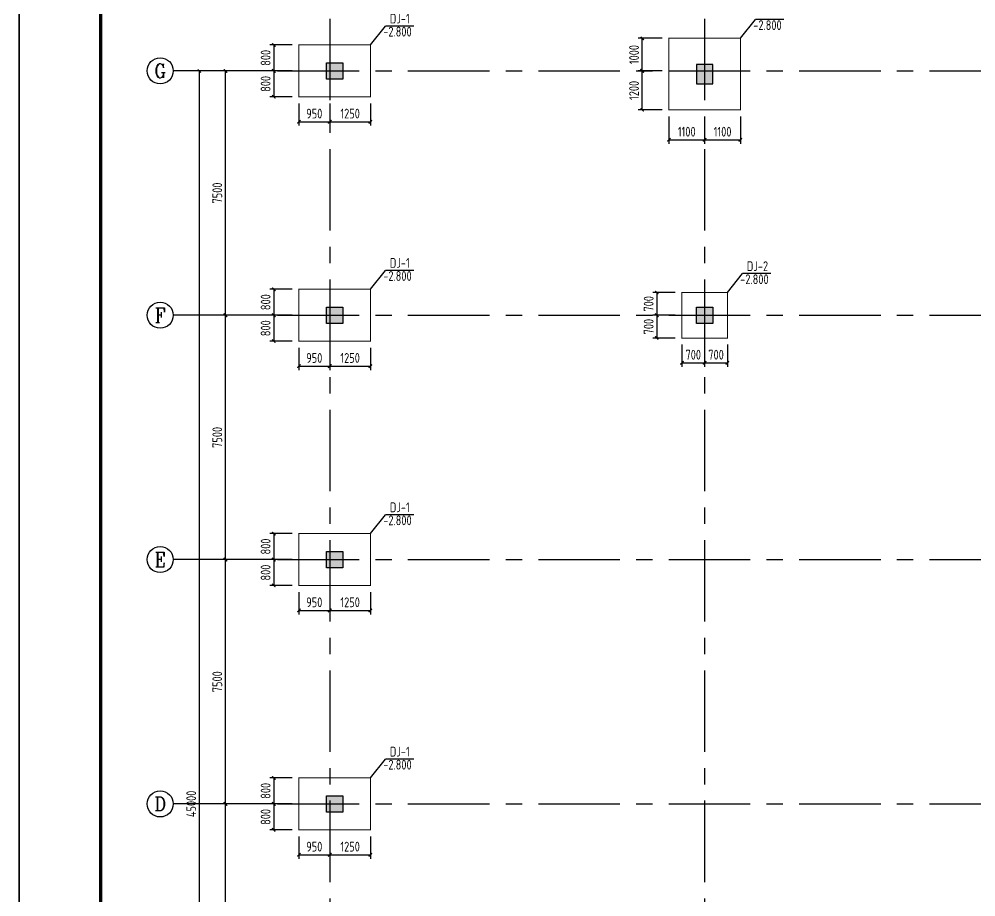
# Model space of a CAD drawing. Header units: millimetres. Extents: x 866309 to 879639, y 39442 to 44891.
# Drawn here: x 867250.8 to 867544.2, y 39718 to 39987.5 of the extents above; entities that cross this region are included whole.
import ezdxf
from ezdxf.enums import TextEntityAlignment as Align

# ---------------------------------------------------------------- set-up
doc = ezdxf.new("R2010")
doc.units = ezdxf.units.MM
doc.header["$LTSCALE"] = 1000
doc.header["$MEASUREMENT"] = 0
doc.linetypes.add('CENTER', pattern=[2, 1.25, -0.25, 0.25, -0.25])
doc.linetypes.add('DOTE', pattern=[2.42, 2, -0.2, 0.02, -0.2])
for name, color, linetype in [('AXIS', 3, 'Continuous'), ('AXIS_TEXT', 7, 'Continuous'), ('DIM', 7, 'Continuous'), ('DOTE', 1, 'DOTE'), ('M_Prof', 2, 'Continuous'), ('基础', 4, 'Continuous'), ('柱集中标注', 2, 'Continuous'), ('标注', 7, 'Continuous'), ('檩条', 34, 'Continuous')]:
    doc.layers.add(name, color=color, linetype=linetype)
doc.styles.add('_TCH_AXIS', font='COMPLEX', dxfattribs={"bigfont": 'GBCBIG'})
doc.styles.add('COMPLEX', font='COMPLEX')
doc.styles.add('GBHZ', font='gbenor.shx', dxfattribs={"width": 0.9, "bigfont": 'gbcbig.shx'})
doc.dimstyles.new('Y100', dxfattribs={"dimscale": 0, "dimtxt": 3, "dimasz": 0.01, "dimexe": 1.2, "dimexo": 2, "dimgap": 1, "dimtad": 1, "dimdec": 0, "dimlfac": 100, "dimzin": 0, "dimdsep": 46, "dimtxsty": 'GBHZ', "dimblk": 'DX', "dimcen": 0.09, "dimdle": 1, "dimclrd": 7, "dimclre": 7, "dimclrt": 7, "dimadec": 0, "dimazin": 0, "dimtfac": 1, "dimtdec": 0, "dimtix": 1, "dimtmove": 2, "dimatfit": 3, "dimldrblk": 'DX', "dimfxl": 0, "dimtolj": 1, "dimtzin": 0, "dimarcsym": 0})

# ---------------------------------------------------------------- blocks, each defined once
blk = doc.blocks.new('_AXISO')
blk.add_circle((0, 0), 0.5)
at = {"layer": 'AXIS_TEXT', "style": 'COMPLEX', "width": 1.041667}
blk.add_attdef('A', text='', height=0.56, dxfattribs=at).set_placement((-0.25, -0.28), (0.25, -0.28), align=Align.FIT)
blk = doc.blocks.new('DX')
at = {"color": 0, "linetype": 'ByBlock', "const_width": 40}
blk.add_lwpolyline([(-54, -51), (46, 49)], dxfattribs=at)
blk = doc.blocks.new('*D4290')
at = {"layer": 'Defpoints', "color": 0, "transparency": 16777216}
for p in [(867314.05, 39746.59), (867330.05, 39746.59), (867330.05, 39671.59)]:
    blk.add_point(p, dxfattribs=at)
at = {"layer": 'dim', "color": 7, "lineweight": -2, "transparency": 16777216}
for p, q in [((867328.05, 39746.59), (867312.85, 39746.59)), ((867314.05, 39671.6), (867314.05, 39746.58)), ((867328.05, 39671.59), (867312.85, 39671.59))]:
    blk.add_line(p, q, dxfattribs=at)
at = {"layer": 'dim', "color": 7, "lineweight": -2, "transparency": 16777216, "xscale": 0.01, "yscale": 0.01, "zscale": 0.01}
for p, rotation in [((867314.05, 39746.59), 90), ((867314.05, 39671.59), 270)]:
    blk.add_blockref('DX', p, dxfattribs=dict(at, rotation=rotation))
at = {"layer": 'dim', "color": 7, "transparency": 16777216, "insert": (867311.55, 39709.09), "char_height": 3, "attachment_point": 5, "rotation": 90, "style": 'GBHZ'}
blk.add_mtext('\\A1;7500', dxfattribs=at)
blk = doc.blocks.new('*D4291')
at = {"layer": 'Defpoints', "color": 0, "transparency": 16777216}
for p in [(867314.05, 39821.59), (867330.05, 39821.59), (867330.05, 39746.59)]:
    blk.add_point(p, dxfattribs=at)
at = {"layer": 'dim', "color": 7, "lineweight": -2, "transparency": 16777216}
for p, q in [((867328.05, 39821.59), (867312.85, 39821.59)), ((867314.05, 39746.6), (867314.05, 39821.58)), ((867328.05, 39746.59), (867312.85, 39746.59))]:
    blk.add_line(p, q, dxfattribs=at)
at = {"layer": 'dim', "color": 7, "lineweight": -2, "transparency": 16777216, "xscale": 0.01, "yscale": 0.01, "zscale": 0.01}
for p, rotation in [((867314.05, 39821.59), 90), ((867314.05, 39746.59), 270)]:
    blk.add_blockref('DX', p, dxfattribs=dict(at, rotation=rotation))
at = {"layer": 'dim', "color": 7, "transparency": 16777216, "insert": (867311.55, 39784.09), "char_height": 3, "attachment_point": 5, "rotation": 90, "style": 'GBHZ'}
blk.add_mtext('\\A1;7500', dxfattribs=at)
blk = doc.blocks.new('*D4292')
at = {"layer": 'Defpoints', "color": 0, "transparency": 16777216}
for p in [(867314.05, 39896.59), (867330.05, 39896.59), (867330.05, 39821.59)]:
    blk.add_point(p, dxfattribs=at)
at = {"layer": 'dim', "color": 7, "lineweight": -2, "transparency": 16777216}
for p, q in [((867328.05, 39896.59), (867312.85, 39896.59)), ((867314.05, 39821.6), (867314.05, 39896.58)), ((867328.05, 39821.59), (867312.85, 39821.59))]:
    blk.add_line(p, q, dxfattribs=at)
at = {"layer": 'dim', "color": 7, "lineweight": -2, "transparency": 16777216, "xscale": 0.01, "yscale": 0.01, "zscale": 0.01}
for p, rotation in [((867314.05, 39896.59), 90), ((867314.05, 39821.59), 270)]:
    blk.add_blockref('DX', p, dxfattribs=dict(at, rotation=rotation))
at = {"layer": 'dim', "color": 7, "transparency": 16777216, "insert": (867311.55, 39859.09), "char_height": 3, "attachment_point": 5, "rotation": 90, "style": 'GBHZ'}
blk.add_mtext('\\A1;7500', dxfattribs=at)
blk = doc.blocks.new('*D4293')
at = {"layer": 'Defpoints', "color": 0, "transparency": 16777216}
for p in [(867314.05, 39971.59), (867330.05, 39971.59), (867330.05, 39896.59)]:
    blk.add_point(p, dxfattribs=at)
at = {"layer": 'dim', "color": 7, "lineweight": -2, "transparency": 16777216}
for p, q in [((867328.05, 39971.59), (867312.85, 39971.59)), ((867314.05, 39896.6), (867314.05, 39971.58)), ((867328.05, 39896.59), (867312.85, 39896.59))]:
    blk.add_line(p, q, dxfattribs=at)
at = {"layer": 'dim', "color": 7, "lineweight": -2, "transparency": 16777216, "xscale": 0.01, "yscale": 0.01, "zscale": 0.01}
for p, rotation in [((867314.05, 39971.59), 90), ((867314.05, 39896.59), 270)]:
    blk.add_blockref('DX', p, dxfattribs=dict(at, rotation=rotation))
at = {"layer": 'dim', "color": 7, "transparency": 16777216, "insert": (867311.55, 39934.09), "char_height": 3, "attachment_point": 5, "rotation": 90, "style": 'GBHZ'}
blk.add_mtext('\\A1;7500', dxfattribs=at)
blk = doc.blocks.new('*D4294')
at = {"layer": 'Defpoints', "color": 0, "transparency": 16777216}
for p in [(867306.05, 39971.59), (867330.05, 39971.59), (867330.05, 39521.59)]:
    blk.add_point(p, dxfattribs=at)
at = {"layer": 'dim', "color": 7, "lineweight": -2, "transparency": 16777216}
for p, q in [((867328.05, 39971.59), (867304.85, 39971.59)), ((867306.05, 39521.6), (867306.05, 39971.58)), ((867328.05, 39521.59), (867304.85, 39521.59))]:
    blk.add_line(p, q, dxfattribs=at)
at = {"layer": 'dim', "color": 7, "lineweight": -2, "transparency": 16777216, "xscale": 0.01, "yscale": 0.01, "zscale": 0.01}
for p, rotation in [((867306.05, 39971.59), 90), ((867306.05, 39521.59), 270)]:
    blk.add_blockref('DX', p, dxfattribs=dict(at, rotation=rotation))
at = {"layer": 'dim', "color": 7, "transparency": 16777216, "insert": (867303.55, 39746.59), "char_height": 3, "attachment_point": 5, "rotation": 90, "style": 'GBHZ'}
blk.add_mtext('\\A1;45000', dxfattribs=at)
blk = doc.blocks.new('*D4316')
at = {"layer": 'Defpoints', "color": 0, "transparency": 16777216}
for p in [(867336.55, 39904.59), (867328.88, 39896.59), (867336.55, 39896.59)]:
    blk.add_point(p, dxfattribs=at)
at = {"layer": '标注', "color": 7, "lineweight": -2, "transparency": 16777216}
for p, q in [((867334.55, 39904.59), (867327.68, 39904.59)), ((867328.88, 39904.58), (867328.88, 39896.6)), ((867334.55, 39896.59), (867327.68, 39896.59))]:
    blk.add_line(p, q, dxfattribs=at)
at = {"layer": '标注', "color": 7, "lineweight": -2, "transparency": 16777216, "xscale": 0.01, "yscale": 0.01, "zscale": 0.01}
for p, rotation in [((867328.88, 39904.59), 90), ((867328.88, 39896.59), 270)]:
    blk.add_blockref('DX', p, dxfattribs=dict(at, rotation=rotation))
at = {"layer": '标注', "color": 7, "transparency": 16777216, "insert": (867326.38, 39900.59), "char_height": 3, "attachment_point": 5, "rotation": 90, "style": 'GBHZ'}
blk.add_mtext('\\A1;800', dxfattribs=at)
blk = doc.blocks.new('*D4317')
at = {"layer": 'Defpoints', "color": 0, "transparency": 16777216}
for p in [(867336.55, 39896.59), (867328.88, 39888.59), (867336.55, 39888.59)]:
    blk.add_point(p, dxfattribs=at)
at = {"layer": '标注', "color": 7, "lineweight": -2, "transparency": 16777216}
for p, q in [((867334.55, 39896.59), (867327.68, 39896.59)), ((867328.88, 39896.58), (867328.88, 39888.6)), ((867334.55, 39888.59), (867327.68, 39888.59))]:
    blk.add_line(p, q, dxfattribs=at)
at = {"layer": '标注', "color": 7, "lineweight": -2, "transparency": 16777216, "xscale": 0.01, "yscale": 0.01, "zscale": 0.01}
for p, rotation in [((867328.88, 39896.59), 90), ((867328.88, 39888.59), 270)]:
    blk.add_blockref('DX', p, dxfattribs=dict(at, rotation=rotation))
at = {"layer": '标注', "color": 7, "transparency": 16777216, "insert": (867326.38, 39892.59), "char_height": 3, "attachment_point": 5, "rotation": 90, "style": 'GBHZ'}
blk.add_mtext('\\A1;800', dxfattribs=at)
blk = doc.blocks.new('*D4318')
at = {"layer": 'Defpoints', "color": 0, "transparency": 16777216}
for p in [(867336.55, 39888.59), (867346.05, 39888.59), (867346.05, 39880.97)]:
    blk.add_point(p, dxfattribs=at)
at = {"layer": '标注', "color": 7, "lineweight": -2, "transparency": 16777216}
for p, q in [((867336.55, 39886.59), (867336.55, 39879.77)), ((867346.05, 39886.59), (867346.05, 39879.77)), ((867336.56, 39880.97), (867346.04, 39880.97))]:
    blk.add_line(p, q, dxfattribs=at)
at = {"layer": '标注', "color": 7, "lineweight": -2, "transparency": 16777216, "xscale": 0.01, "yscale": 0.01, "zscale": 0.01, "rotation": 180}
blk.add_blockref('DX', (867336.55, 39880.97), dxfattribs=at)
at = {"layer": '标注', "color": 7, "lineweight": -2, "transparency": 16777216, "xscale": 0.01, "yscale": 0.01, "zscale": 0.01}
blk.add_blockref('DX', (867346.05, 39880.97), dxfattribs=at)
at = {"layer": '标注', "color": 7, "transparency": 16777216, "insert": (867341.3, 39883.47), "char_height": 3, "attachment_point": 5, "style": 'GBHZ'}
blk.add_mtext('\\A1;950', dxfattribs=at)
blk = doc.blocks.new('*D4319')
at = {"layer": 'Defpoints', "color": 0, "transparency": 16777216}
for p in [(867346.05, 39888.59), (867358.55, 39888.59), (867358.55, 39880.97)]:
    blk.add_point(p, dxfattribs=at)
at = {"layer": '标注', "color": 7, "lineweight": -2, "transparency": 16777216}
for p, q in [((867346.05, 39886.59), (867346.05, 39879.77)), ((867358.55, 39886.59), (867358.55, 39879.77)), ((867346.06, 39880.97), (867358.54, 39880.97))]:
    blk.add_line(p, q, dxfattribs=at)
at = {"layer": '标注', "color": 7, "lineweight": -2, "transparency": 16777216, "xscale": 0.01, "yscale": 0.01, "zscale": 0.01, "rotation": 180}
blk.add_blockref('DX', (867346.05, 39880.97), dxfattribs=at)
at = {"layer": '标注', "color": 7, "lineweight": -2, "transparency": 16777216, "xscale": 0.01, "yscale": 0.01, "zscale": 0.01}
blk.add_blockref('DX', (867358.55, 39880.97), dxfattribs=at)
at = {"layer": '标注', "color": 7, "transparency": 16777216, "insert": (867352.3, 39883.47), "char_height": 3, "attachment_point": 5, "style": 'GBHZ'}
blk.add_mtext('\\A1;1250', dxfattribs=at)
blk = doc.blocks.new('*D4320')
at = {"layer": 'Defpoints', "color": 0, "transparency": 16777216}
for p in [(867336.55, 39979.59), (867328.88, 39971.59), (867336.55, 39971.59)]:
    blk.add_point(p, dxfattribs=at)
at = {"layer": '标注', "color": 7, "lineweight": -2, "transparency": 16777216}
for p, q in [((867334.55, 39979.59), (867327.68, 39979.59)), ((867328.88, 39979.58), (867328.88, 39971.6)), ((867334.55, 39971.59), (867327.68, 39971.59))]:
    blk.add_line(p, q, dxfattribs=at)
at = {"layer": '标注', "color": 7, "lineweight": -2, "transparency": 16777216, "xscale": 0.01, "yscale": 0.01, "zscale": 0.01}
for p, rotation in [((867328.88, 39979.59), 90), ((867328.88, 39971.59), 270)]:
    blk.add_blockref('DX', p, dxfattribs=dict(at, rotation=rotation))
at = {"layer": '标注', "color": 7, "transparency": 16777216, "insert": (867326.38, 39975.59), "char_height": 3, "attachment_point": 5, "rotation": 90, "style": 'GBHZ'}
blk.add_mtext('\\A1;800', dxfattribs=at)
blk = doc.blocks.new('*D4321')
at = {"layer": 'Defpoints', "color": 0, "transparency": 16777216}
for p in [(867336.55, 39971.59), (867328.88, 39963.59), (867336.55, 39963.59)]:
    blk.add_point(p, dxfattribs=at)
at = {"layer": '标注', "color": 7, "lineweight": -2, "transparency": 16777216}
for p, q in [((867334.55, 39971.59), (867327.68, 39971.59)), ((867328.88, 39971.58), (867328.88, 39963.6)), ((867334.55, 39963.59), (867327.68, 39963.59))]:
    blk.add_line(p, q, dxfattribs=at)
at = {"layer": '标注', "color": 7, "lineweight": -2, "transparency": 16777216, "xscale": 0.01, "yscale": 0.01, "zscale": 0.01}
for p, rotation in [((867328.88, 39971.59), 90), ((867328.88, 39963.59), 270)]:
    blk.add_blockref('DX', p, dxfattribs=dict(at, rotation=rotation))
at = {"layer": '标注', "color": 7, "transparency": 16777216, "insert": (867326.38, 39967.59), "char_height": 3, "attachment_point": 5, "rotation": 90, "style": 'GBHZ'}
blk.add_mtext('\\A1;800', dxfattribs=at)
blk = doc.blocks.new('*D4322')
at = {"layer": 'Defpoints', "color": 0, "transparency": 16777216}
for p in [(867336.55, 39963.59), (867346.05, 39963.59), (867346.05, 39955.97)]:
    blk.add_point(p, dxfattribs=at)
at = {"layer": '标注', "color": 7, "lineweight": -2, "transparency": 16777216}
for p, q in [((867336.55, 39961.59), (867336.55, 39954.77)), ((867346.05, 39961.59), (867346.05, 39954.77)), ((867336.56, 39955.97), (867346.04, 39955.97))]:
    blk.add_line(p, q, dxfattribs=at)
at = {"layer": '标注', "color": 7, "lineweight": -2, "transparency": 16777216, "xscale": 0.01, "yscale": 0.01, "zscale": 0.01, "rotation": 180}
blk.add_blockref('DX', (867336.55, 39955.97), dxfattribs=at)
at = {"layer": '标注', "color": 7, "lineweight": -2, "transparency": 16777216, "xscale": 0.01, "yscale": 0.01, "zscale": 0.01}
blk.add_blockref('DX', (867346.05, 39955.97), dxfattribs=at)
at = {"layer": '标注', "color": 7, "transparency": 16777216, "insert": (867341.3, 39958.47), "char_height": 3, "attachment_point": 5, "style": 'GBHZ'}
blk.add_mtext('\\A1;950', dxfattribs=at)
blk = doc.blocks.new('*D4323')
at = {"layer": 'Defpoints', "color": 0, "transparency": 16777216}
for p in [(867346.05, 39963.59), (867358.55, 39963.59), (867358.55, 39955.97)]:
    blk.add_point(p, dxfattribs=at)
at = {"layer": '标注', "color": 7, "lineweight": -2, "transparency": 16777216}
for p, q in [((867346.05, 39961.59), (867346.05, 39954.77)), ((867358.55, 39961.59), (867358.55, 39954.77)), ((867346.06, 39955.97), (867358.54, 39955.97))]:
    blk.add_line(p, q, dxfattribs=at)
at = {"layer": '标注', "color": 7, "lineweight": -2, "transparency": 16777216, "xscale": 0.01, "yscale": 0.01, "zscale": 0.01, "rotation": 180}
blk.add_blockref('DX', (867346.05, 39955.97), dxfattribs=at)
at = {"layer": '标注', "color": 7, "lineweight": -2, "transparency": 16777216, "xscale": 0.01, "yscale": 0.01, "zscale": 0.01}
blk.add_blockref('DX', (867358.55, 39955.97), dxfattribs=at)
at = {"layer": '标注', "color": 7, "transparency": 16777216, "insert": (867352.3, 39958.47), "char_height": 3, "attachment_point": 5, "style": 'GBHZ'}
blk.add_mtext('\\A1;1250', dxfattribs=at)
blk = doc.blocks.new('*D4324')
at = {"layer": 'Defpoints', "color": 0, "transparency": 16777216}
for p in [(867336.55, 39829.59), (867328.88, 39821.59), (867336.55, 39821.59)]:
    blk.add_point(p, dxfattribs=at)
at = {"layer": '标注', "color": 7, "lineweight": -2, "transparency": 16777216}
for p, q in [((867334.55, 39829.59), (867327.68, 39829.59)), ((867328.88, 39829.58), (867328.88, 39821.6)), ((867334.55, 39821.59), (867327.68, 39821.59))]:
    blk.add_line(p, q, dxfattribs=at)
at = {"layer": '标注', "color": 7, "lineweight": -2, "transparency": 16777216, "xscale": 0.01, "yscale": 0.01, "zscale": 0.01}
for p, rotation in [((867328.88, 39829.59), 90), ((867328.88, 39821.59), 270)]:
    blk.add_blockref('DX', p, dxfattribs=dict(at, rotation=rotation))
at = {"layer": '标注', "color": 7, "transparency": 16777216, "insert": (867326.38, 39825.59), "char_height": 3, "attachment_point": 5, "rotation": 90, "style": 'GBHZ'}
blk.add_mtext('\\A1;800', dxfattribs=at)
blk = doc.blocks.new('*D4325')
at = {"layer": 'Defpoints', "color": 0, "transparency": 16777216}
for p in [(867336.55, 39821.59), (867328.88, 39813.59), (867336.55, 39813.59)]:
    blk.add_point(p, dxfattribs=at)
at = {"layer": '标注', "color": 7, "lineweight": -2, "transparency": 16777216}
for p, q in [((867334.55, 39821.59), (867327.68, 39821.59)), ((867328.88, 39821.58), (867328.88, 39813.6)), ((867334.55, 39813.59), (867327.68, 39813.59))]:
    blk.add_line(p, q, dxfattribs=at)
at = {"layer": '标注', "color": 7, "lineweight": -2, "transparency": 16777216, "xscale": 0.01, "yscale": 0.01, "zscale": 0.01}
for p, rotation in [((867328.88, 39821.59), 90), ((867328.88, 39813.59), 270)]:
    blk.add_blockref('DX', p, dxfattribs=dict(at, rotation=rotation))
at = {"layer": '标注', "color": 7, "transparency": 16777216, "insert": (867326.38, 39817.59), "char_height": 3, "attachment_point": 5, "rotation": 90, "style": 'GBHZ'}
blk.add_mtext('\\A1;800', dxfattribs=at)
blk = doc.blocks.new('*D4326')
at = {"layer": 'Defpoints', "color": 0, "transparency": 16777216}
for p in [(867336.55, 39813.59), (867346.05, 39813.59), (867346.05, 39805.97)]:
    blk.add_point(p, dxfattribs=at)
at = {"layer": '标注', "color": 7, "lineweight": -2, "transparency": 16777216}
for p, q in [((867336.55, 39811.59), (867336.55, 39804.77)), ((867346.05, 39811.59), (867346.05, 39804.77)), ((867336.56, 39805.97), (867346.04, 39805.97))]:
    blk.add_line(p, q, dxfattribs=at)
at = {"layer": '标注', "color": 7, "lineweight": -2, "transparency": 16777216, "xscale": 0.01, "yscale": 0.01, "zscale": 0.01, "rotation": 180}
blk.add_blockref('DX', (867336.55, 39805.97), dxfattribs=at)
at = {"layer": '标注', "color": 7, "lineweight": -2, "transparency": 16777216, "xscale": 0.01, "yscale": 0.01, "zscale": 0.01}
blk.add_blockref('DX', (867346.05, 39805.97), dxfattribs=at)
at = {"layer": '标注', "color": 7, "transparency": 16777216, "insert": (867341.3, 39808.47), "char_height": 3, "attachment_point": 5, "style": 'GBHZ'}
blk.add_mtext('\\A1;950', dxfattribs=at)
blk = doc.blocks.new('*D4327')
at = {"layer": 'Defpoints', "color": 0, "transparency": 16777216}
for p in [(867346.05, 39813.59), (867358.55, 39813.59), (867358.55, 39805.97)]:
    blk.add_point(p, dxfattribs=at)
at = {"layer": '标注', "color": 7, "lineweight": -2, "transparency": 16777216}
for p, q in [((867346.05, 39811.59), (867346.05, 39804.77)), ((867358.55, 39811.59), (867358.55, 39804.77)), ((867346.06, 39805.97), (867358.54, 39805.97))]:
    blk.add_line(p, q, dxfattribs=at)
at = {"layer": '标注', "color": 7, "lineweight": -2, "transparency": 16777216, "xscale": 0.01, "yscale": 0.01, "zscale": 0.01, "rotation": 180}
blk.add_blockref('DX', (867346.05, 39805.97), dxfattribs=at)
at = {"layer": '标注', "color": 7, "lineweight": -2, "transparency": 16777216, "xscale": 0.01, "yscale": 0.01, "zscale": 0.01}
blk.add_blockref('DX', (867358.55, 39805.97), dxfattribs=at)
at = {"layer": '标注', "color": 7, "transparency": 16777216, "insert": (867352.3, 39808.47), "char_height": 3, "attachment_point": 5, "style": 'GBHZ'}
blk.add_mtext('\\A1;1250', dxfattribs=at)
blk = doc.blocks.new('*D4328')
at = {"layer": 'Defpoints', "color": 0, "transparency": 16777216}
for p in [(867336.55, 39754.59), (867328.88, 39746.59), (867336.55, 39746.59)]:
    blk.add_point(p, dxfattribs=at)
at = {"layer": '标注', "color": 7, "lineweight": -2, "transparency": 16777216}
for p, q in [((867334.55, 39754.59), (867327.68, 39754.59)), ((867328.88, 39754.58), (867328.88, 39746.6)), ((867334.55, 39746.59), (867327.68, 39746.59))]:
    blk.add_line(p, q, dxfattribs=at)
at = {"layer": '标注', "color": 7, "lineweight": -2, "transparency": 16777216, "xscale": 0.01, "yscale": 0.01, "zscale": 0.01}
for p, rotation in [((867328.88, 39754.59), 90), ((867328.88, 39746.59), 270)]:
    blk.add_blockref('DX', p, dxfattribs=dict(at, rotation=rotation))
at = {"layer": '标注', "color": 7, "transparency": 16777216, "insert": (867326.38, 39750.59), "char_height": 3, "attachment_point": 5, "rotation": 90, "style": 'GBHZ'}
blk.add_mtext('\\A1;800', dxfattribs=at)
blk = doc.blocks.new('*D4329')
at = {"layer": 'Defpoints', "color": 0, "transparency": 16777216}
for p in [(867336.55, 39746.59), (867328.88, 39738.59), (867336.55, 39738.59)]:
    blk.add_point(p, dxfattribs=at)
at = {"layer": '标注', "color": 7, "lineweight": -2, "transparency": 16777216}
for p, q in [((867334.55, 39746.59), (867327.68, 39746.59)), ((867328.88, 39746.58), (867328.88, 39738.6)), ((867334.55, 39738.59), (867327.68, 39738.59))]:
    blk.add_line(p, q, dxfattribs=at)
at = {"layer": '标注', "color": 7, "lineweight": -2, "transparency": 16777216, "xscale": 0.01, "yscale": 0.01, "zscale": 0.01}
for p, rotation in [((867328.88, 39746.59), 90), ((867328.88, 39738.59), 270)]:
    blk.add_blockref('DX', p, dxfattribs=dict(at, rotation=rotation))
at = {"layer": '标注', "color": 7, "transparency": 16777216, "insert": (867326.38, 39742.59), "char_height": 3, "attachment_point": 5, "rotation": 90, "style": 'GBHZ'}
blk.add_mtext('\\A1;800', dxfattribs=at)
blk = doc.blocks.new('*D4330')
at = {"layer": 'Defpoints', "color": 0, "transparency": 16777216}
for p in [(867336.55, 39738.59), (867346.05, 39738.59), (867346.05, 39730.97)]:
    blk.add_point(p, dxfattribs=at)
at = {"layer": '标注', "color": 7, "lineweight": -2, "transparency": 16777216}
for p, q in [((867336.55, 39736.59), (867336.55, 39729.77)), ((867346.05, 39736.59), (867346.05, 39729.77)), ((867336.56, 39730.97), (867346.04, 39730.97))]:
    blk.add_line(p, q, dxfattribs=at)
at = {"layer": '标注', "color": 7, "lineweight": -2, "transparency": 16777216, "xscale": 0.01, "yscale": 0.01, "zscale": 0.01, "rotation": 180}
blk.add_blockref('DX', (867336.55, 39730.97), dxfattribs=at)
at = {"layer": '标注', "color": 7, "lineweight": -2, "transparency": 16777216, "xscale": 0.01, "yscale": 0.01, "zscale": 0.01}
blk.add_blockref('DX', (867346.05, 39730.97), dxfattribs=at)
at = {"layer": '标注', "color": 7, "transparency": 16777216, "insert": (867341.3, 39733.47), "char_height": 3, "attachment_point": 5, "style": 'GBHZ'}
blk.add_mtext('\\A1;950', dxfattribs=at)
blk = doc.blocks.new('*D4331')
at = {"layer": 'Defpoints', "color": 0, "transparency": 16777216}
for p in [(867346.05, 39738.59), (867358.55, 39738.59), (867358.55, 39730.97)]:
    blk.add_point(p, dxfattribs=at)
at = {"layer": '标注', "color": 7, "lineweight": -2, "transparency": 16777216}
for p, q in [((867346.05, 39736.59), (867346.05, 39729.77)), ((867358.55, 39736.59), (867358.55, 39729.77)), ((867346.06, 39730.97), (867358.54, 39730.97))]:
    blk.add_line(p, q, dxfattribs=at)
at = {"layer": '标注', "color": 7, "lineweight": -2, "transparency": 16777216, "xscale": 0.01, "yscale": 0.01, "zscale": 0.01, "rotation": 180}
blk.add_blockref('DX', (867346.05, 39730.97), dxfattribs=at)
at = {"layer": '标注', "color": 7, "lineweight": -2, "transparency": 16777216, "xscale": 0.01, "yscale": 0.01, "zscale": 0.01}
blk.add_blockref('DX', (867358.55, 39730.97), dxfattribs=at)
at = {"layer": '标注', "color": 7, "transparency": 16777216, "insert": (867352.3, 39733.47), "char_height": 3, "attachment_point": 5, "style": 'GBHZ'}
blk.add_mtext('\\A1;1250', dxfattribs=at)
blk = doc.blocks.new('*D4414')
at = {"layer": 'Defpoints', "color": 0, "transparency": 16777216}
for p in [(867454.05, 39903.59), (867446.38, 39896.59), (867454.05, 39896.59)]:
    blk.add_point(p, dxfattribs=at)
at = {"layer": '标注', "color": 7, "lineweight": -2, "transparency": 16777216}
for p, q in [((867452.05, 39903.59), (867445.18, 39903.59)), ((867446.38, 39903.58), (867446.38, 39896.6)), ((867452.05, 39896.59), (867445.18, 39896.59))]:
    blk.add_line(p, q, dxfattribs=at)
at = {"layer": '标注', "color": 7, "lineweight": -2, "transparency": 16777216, "xscale": 0.01, "yscale": 0.01, "zscale": 0.01}
for p, rotation in [((867446.38, 39903.59), 90), ((867446.38, 39896.59), 270)]:
    blk.add_blockref('DX', p, dxfattribs=dict(at, rotation=rotation))
at = {"layer": '标注', "color": 7, "transparency": 16777216, "insert": (867443.88, 39900.09), "char_height": 3, "attachment_point": 5, "rotation": 90, "style": 'GBHZ'}
blk.add_mtext('\\A1;700', dxfattribs=at)
blk = doc.blocks.new('*D4415')
at = {"layer": 'Defpoints', "color": 0, "transparency": 16777216}
for p in [(867454.05, 39896.59), (867446.38, 39889.59), (867454.05, 39889.59)]:
    blk.add_point(p, dxfattribs=at)
at = {"layer": '标注', "color": 7, "lineweight": -2, "transparency": 16777216}
for p, q in [((867452.05, 39896.59), (867445.18, 39896.59)), ((867446.38, 39896.58), (867446.38, 39889.6)), ((867452.05, 39889.59), (867445.18, 39889.59))]:
    blk.add_line(p, q, dxfattribs=at)
at = {"layer": '标注', "color": 7, "lineweight": -2, "transparency": 16777216, "xscale": 0.01, "yscale": 0.01, "zscale": 0.01}
for p, rotation in [((867446.38, 39896.59), 90), ((867446.38, 39889.59), 270)]:
    blk.add_blockref('DX', p, dxfattribs=dict(at, rotation=rotation))
at = {"layer": '标注', "color": 7, "transparency": 16777216, "insert": (867443.88, 39893.09), "char_height": 3, "attachment_point": 5, "rotation": 90, "style": 'GBHZ'}
blk.add_mtext('\\A1;700', dxfattribs=at)
blk = doc.blocks.new('*D4416')
at = {"layer": 'Defpoints', "color": 0, "transparency": 16777216}
for p in [(867454.05, 39889.59), (867461.05, 39889.59), (867461.05, 39881.97)]:
    blk.add_point(p, dxfattribs=at)
at = {"layer": '标注', "color": 7, "lineweight": -2, "transparency": 16777216}
for p, q in [((867454.05, 39887.59), (867454.05, 39880.77)), ((867461.05, 39887.59), (867461.05, 39880.77)), ((867454.06, 39881.97), (867461.04, 39881.97))]:
    blk.add_line(p, q, dxfattribs=at)
at = {"layer": '标注', "color": 7, "lineweight": -2, "transparency": 16777216, "xscale": 0.01, "yscale": 0.01, "zscale": 0.01, "rotation": 180}
blk.add_blockref('DX', (867454.05, 39881.97), dxfattribs=at)
at = {"layer": '标注', "color": 7, "lineweight": -2, "transparency": 16777216, "xscale": 0.01, "yscale": 0.01, "zscale": 0.01}
blk.add_blockref('DX', (867461.05, 39881.97), dxfattribs=at)
at = {"layer": '标注', "color": 7, "transparency": 16777216, "insert": (867457.55, 39884.47), "char_height": 3, "attachment_point": 5, "style": 'GBHZ'}
blk.add_mtext('\\A1;700', dxfattribs=at)
blk = doc.blocks.new('*D4417')
at = {"layer": 'Defpoints', "color": 0, "transparency": 16777216}
for p in [(867461.05, 39889.59), (867468.05, 39889.59), (867468.05, 39881.97)]:
    blk.add_point(p, dxfattribs=at)
at = {"layer": '标注', "color": 7, "lineweight": -2, "transparency": 16777216}
for p, q in [((867461.05, 39887.59), (867461.05, 39880.77)), ((867468.05, 39887.59), (867468.05, 39880.77)), ((867461.06, 39881.97), (867468.04, 39881.97))]:
    blk.add_line(p, q, dxfattribs=at)
at = {"layer": '标注', "color": 7, "lineweight": -2, "transparency": 16777216, "xscale": 0.01, "yscale": 0.01, "zscale": 0.01, "rotation": 180}
blk.add_blockref('DX', (867461.05, 39881.97), dxfattribs=at)
at = {"layer": '标注', "color": 7, "lineweight": -2, "transparency": 16777216, "xscale": 0.01, "yscale": 0.01, "zscale": 0.01}
blk.add_blockref('DX', (867468.05, 39881.97), dxfattribs=at)
at = {"layer": '标注', "color": 7, "transparency": 16777216, "insert": (867464.55, 39884.47), "char_height": 3, "attachment_point": 5, "style": 'GBHZ'}
blk.add_mtext('\\A1;700', dxfattribs=at)
blk = doc.blocks.new('*D4272')
at = {"layer": 'Defpoints', "color": 0, "transparency": 16777216}
for p in [(867450.05, 39959.59), (867461.05, 39959.59), (867461.05, 39950.42)]:
    blk.add_point(p, dxfattribs=at)
at = {"layer": 'M_Prof', "color": 7, "lineweight": -2, "transparency": 16777216}
for p, q in [((867450.05, 39957.59), (867450.05, 39949.22)), ((867461.05, 39957.59), (867461.05, 39949.22)), ((867450.06, 39950.42), (867461.04, 39950.42))]:
    blk.add_line(p, q, dxfattribs=at)
at = {"layer": 'M_Prof', "color": 7, "lineweight": -2, "transparency": 16777216, "xscale": 0.01, "yscale": 0.01, "zscale": 0.01, "rotation": 180}
blk.add_blockref('DX', (867450.05, 39950.42), dxfattribs=at)
at = {"layer": 'M_Prof', "color": 7, "lineweight": -2, "transparency": 16777216, "xscale": 0.01, "yscale": 0.01, "zscale": 0.01}
blk.add_blockref('DX', (867461.05, 39950.42), dxfattribs=at)
at = {"layer": 'M_Prof', "color": 7, "transparency": 16777216, "insert": (867455.55, 39952.92), "char_height": 3, "attachment_point": 5, "style": 'GBHZ'}
blk.add_mtext('\\A1;1100', dxfattribs=at)
blk = doc.blocks.new('*D4273')
at = {"layer": 'Defpoints', "color": 0, "transparency": 16777216}
for p in [(867461.05, 39959.59), (867472.05, 39959.59), (867472.05, 39950.42)]:
    blk.add_point(p, dxfattribs=at)
at = {"layer": 'M_Prof', "color": 7, "lineweight": -2, "transparency": 16777216}
for p, q in [((867461.05, 39957.59), (867461.05, 39949.22)), ((867472.05, 39957.59), (867472.05, 39949.22)), ((867461.06, 39950.42), (867472.04, 39950.42))]:
    blk.add_line(p, q, dxfattribs=at)
at = {"layer": 'M_Prof', "color": 7, "lineweight": -2, "transparency": 16777216, "xscale": 0.01, "yscale": 0.01, "zscale": 0.01, "rotation": 180}
blk.add_blockref('DX', (867461.05, 39950.42), dxfattribs=at)
at = {"layer": 'M_Prof', "color": 7, "lineweight": -2, "transparency": 16777216, "xscale": 0.01, "yscale": 0.01, "zscale": 0.01}
blk.add_blockref('DX', (867472.05, 39950.42), dxfattribs=at)
at = {"layer": 'M_Prof', "color": 7, "transparency": 16777216, "insert": (867466.55, 39952.92), "char_height": 3, "attachment_point": 5, "style": 'GBHZ'}
blk.add_mtext('\\A1;1100', dxfattribs=at)
blk = doc.blocks.new('*D4274')
at = {"layer": 'Defpoints', "color": 0, "transparency": 16777216}
for p in [(867441.89, 39971.59), (867450.05, 39971.59), (867450.05, 39959.59)]:
    blk.add_point(p, dxfattribs=at)
at = {"layer": 'M_Prof', "color": 7, "lineweight": -2, "transparency": 16777216}
for p, q in [((867448.05, 39971.59), (867440.69, 39971.59)), ((867441.89, 39959.6), (867441.89, 39971.58)), ((867448.05, 39959.59), (867440.69, 39959.59))]:
    blk.add_line(p, q, dxfattribs=at)
at = {"layer": 'M_Prof', "color": 7, "lineweight": -2, "transparency": 16777216, "xscale": 0.01, "yscale": 0.01, "zscale": 0.01}
for p, rotation in [((867441.89, 39971.59), 90), ((867441.89, 39959.59), 270)]:
    blk.add_blockref('DX', p, dxfattribs=dict(at, rotation=rotation))
at = {"layer": 'M_Prof', "color": 7, "transparency": 16777216, "insert": (867439.39, 39965.59), "char_height": 3, "attachment_point": 5, "rotation": 90, "style": 'GBHZ'}
blk.add_mtext('\\A1;1200', dxfattribs=at)
blk = doc.blocks.new('*D4275')
at = {"layer": 'Defpoints', "color": 0, "transparency": 16777216}
for p in [(867441.89, 39981.59), (867450.05, 39981.59), (867450.05, 39971.59)]:
    blk.add_point(p, dxfattribs=at)
at = {"layer": 'M_Prof', "color": 7, "lineweight": -2, "transparency": 16777216}
for p, q in [((867448.05, 39981.59), (867440.69, 39981.59)), ((867441.89, 39971.6), (867441.89, 39981.58)), ((867448.05, 39971.59), (867440.69, 39971.59))]:
    blk.add_line(p, q, dxfattribs=at)
at = {"layer": 'M_Prof', "color": 7, "lineweight": -2, "transparency": 16777216, "xscale": 0.01, "yscale": 0.01, "zscale": 0.01}
for p, rotation in [((867441.89, 39981.59), 90), ((867441.89, 39971.59), 270)]:
    blk.add_blockref('DX', p, dxfattribs=dict(at, rotation=rotation))
at = {"layer": 'M_Prof', "color": 7, "transparency": 16777216, "insert": (867439.39, 39976.59), "char_height": 3, "attachment_point": 5, "rotation": 90, "style": 'GBHZ'}
blk.add_mtext('\\A1;1000', dxfattribs=at)

msp = doc.modelspace()

# ---------------------------------------------------------------- linework, layer by layer
for p, q in [((867250.768, 39448.627), (867250.768, 40042.627)), ((867250.768, 40042.627), (867250.768, 39448.627))]:
    msp.add_line(p, q)
at = {"color": 0, "const_width": 1}
msp.add_lwpolyline([(868292.018, 39458.627), (867275.768, 39458.627), (867275.768, 40032.627), (868292.018, 40032.627)], close=True, dxfattribs=at)
for points in [[(867345.046, 39974.086), (867350.046, 39974.086), (867350.046, 39969.086), (867345.046, 39969.086)], [(867458.546, 39973.586), (867458.546, 39967.586), (867463.546, 39967.586), (867463.546, 39973.586)], [(867345.046, 39899.086), (867350.046, 39899.086), (867350.046, 39894.086), (867345.046, 39894.086)], [(867458.546, 39899.086), (867463.546, 39899.086), (867463.546, 39894.086), (867458.546, 39894.086)], [(867345.046, 39824.086), (867350.046, 39824.086), (867350.046, 39819.086), (867345.046, 39819.086)], [(867345.046, 39749.086), (867350.046, 39749.086), (867350.046, 39744.086), (867345.046, 39744.086)]]:
    msp.add_lwpolyline(points, close=True)
at = {"layer": 'AXIS', "color": 0}
for p, q in [((867330.046, 39971.586), (867298.046, 39971.586)), ((867330.046, 39896.586), (867298.046, 39896.586)), ((867330.046, 39821.586), (867298.046, 39821.586)), ((867330.046, 39746.586), (867298.046, 39746.586))]:
    msp.add_line(p, q, dxfattribs=at)
at = {"layer": 'DOTE', "linetype": 'CENTER', "ltscale": 0.02}
for p, q in [((867346.046, 39987.586), (867346.046, 39505.586)), ((867461.046, 39987.586), (867461.046, 39505.586)), ((867330.046, 39971.586), (867832.046, 39971.586)), ((867330.046, 39896.586), (867832.046, 39896.586)), ((867330.046, 39821.586), (867832.046, 39821.586)), ((867330.046, 39746.586), (867832.046, 39746.586))]:
    msp.add_line(p, q, dxfattribs=at)
at = {"layer": '基础', "color": 3, "const_width": 0.3}
for points in [[(867450.046, 39959.586), (867472.046, 39959.586), (867472.046, 39981.586), (867450.046, 39981.586)], [(867336.546, 39963.586), (867336.546, 39979.586), (867358.546, 39979.586), (867358.546, 39963.586)], [(867336.546, 39888.586), (867336.546, 39904.586), (867358.546, 39904.586), (867358.546, 39888.586)], [(867454.046, 39889.586), (867454.046, 39903.586), (867468.046, 39903.586), (867468.046, 39889.586)], [(867336.546, 39813.586), (867336.546, 39829.586), (867358.546, 39829.586), (867358.546, 39813.586)], [(867336.546, 39738.586), (867336.546, 39754.586), (867358.546, 39754.586), (867358.546, 39738.586)]]:
    msp.add_lwpolyline(points, close=True, dxfattribs=at)
at = {"layer": '标注'}
for points in [[(867345.046, 39974.086), (867345.046, 39969.086), (867350.046, 39974.086), (867350.046, 39969.086)], [(867458.546, 39973.586), (867463.546, 39973.586), (867458.546, 39967.586), (867463.546, 39967.586)], [(867345.046, 39899.086), (867345.046, 39894.086), (867350.046, 39899.086), (867350.046, 39894.086)], [(867458.546, 39899.086), (867458.546, 39894.086), (867463.546, 39899.086), (867463.546, 39894.086)], [(867345.046, 39824.086), (867345.046, 39819.086), (867350.046, 39824.086), (867350.046, 39819.086)], [(867345.046, 39749.086), (867345.046, 39744.086), (867350.046, 39749.086), (867350.046, 39744.086)]]:
    msp.add_solid(points, dxfattribs=at)
at = {"layer": '檩条'}
for p, q in [((867472.046, 39981.586), (867476.681, 39987.359)), ((867485.357, 39987.359), (867476.681, 39987.359)), ((867358.546, 39979.586), (867363.181, 39985.359)), ((867371.857, 39985.359), (867363.181, 39985.359)), ((867358.546, 39904.586), (867363.181, 39910.359)), ((867371.857, 39910.359), (867363.181, 39910.359)), ((867468.046, 39903.586), (867472.681, 39909.359)), ((867481.357, 39909.359), (867472.681, 39909.359)), ((867358.546, 39829.586), (867363.181, 39835.359)), ((867371.857, 39835.359), (867363.181, 39835.359)), ((867358.546, 39754.586), (867363.181, 39760.359)), ((867371.857, 39760.359), (867363.181, 39760.359))]:
    msp.add_line(p, q, dxfattribs=at)

# ---------------------------------------------------------------- block references
at = {"layer": 'AXIS', "color": 0}
ref = msp.add_blockref('_AXISO', (867294.046, 39971.586), dxfattribs=dict(at, xscale=8, yscale=8, zscale=8))
ref.add_attrib('A', 'G', dxfattribs={"layer": 'AXIS_TEXT', "color": 0, "height": 4.252, "style": '_TCH_AXIS'}).set_placement((867292.224, 39969.46), (867295.868, 39969.46), align=Align.FIT)
ref = msp.add_blockref('_AXISO', (867294.046, 39896.586), dxfattribs=dict(at, xscale=8, yscale=8, zscale=8))
ref.add_attrib('A', 'F', dxfattribs={"layer": 'AXIS_TEXT', "color": 0, "height": 4.454, "style": '_TCH_AXIS'}).set_placement((867292.349, 39894.359), (867295.743, 39894.359), align=Align.FIT)
ref = msp.add_blockref('_AXISO', (867294.046, 39821.586), dxfattribs=dict(at, xscale=8, yscale=8, zscale=8))
ref.add_attrib('A', 'E', dxfattribs={"layer": 'AXIS_TEXT', "color": 0, "height": 4.454, "style": '_TCH_AXIS'}).set_placement((867292.349, 39819.359), (867295.743, 39819.359), align=Align.FIT)
ref = msp.add_blockref('_AXISO', (867294.046, 39746.586), dxfattribs=dict(at, xscale=8, yscale=8, zscale=8))
ref.add_attrib('A', 'D', dxfattribs={"layer": 'AXIS_TEXT', "color": 0, "height": 4.353, "style": '_TCH_AXIS'}).set_placement((867292.284, 39744.41), (867295.808, 39744.41), align=Align.FIT)

# ---------------------------------------------------------------- texts
at = {"layer": '柱集中标注', "style": 'GBHZ', "width": 0.9}
for s, p in [('DJ-1', (867364.497, 39986.132)), ('-2.800', (867475.963, 39984.125)), ('-2.800', (867362.463, 39982.125)), ('DJ-1', (867364.497, 39911.132)), ('DJ-2', (867473.997, 39910.132)), ('-2.800', (867362.463, 39907.125)), ('-2.800', (867471.963, 39906.125)), ('DJ-1', (867364.497, 39836.132)), ('-2.800', (867362.463, 39832.125)), ('DJ-1', (867364.497, 39761.132)), ('-2.800', (867362.463, 39757.125))]:
    msp.add_text(s, height=3, dxfattribs=at).set_placement(p)

# ---------------------------------------------------------------- dimensions: what is measured, and where the dimension line sits
at = {"layer": 'dim'}
for base, p1, p2, picture, middle in [((867306.046, 39971.586), (867330.046, 39521.586), (867330.046, 39971.586), '*D4294', (867303.546, 39746.586)), ((867314.046, 39971.586), (867330.046, 39896.586), (867330.046, 39971.586), '*D4293', (867311.546, 39934.086)), ((867314.046, 39896.586), (867330.046, 39821.586), (867330.046, 39896.586), '*D4292', (867311.546, 39859.086)), ((867314.046, 39821.586), (867330.046, 39746.586), (867330.046, 39821.586), '*D4291', (867311.546, 39784.086)), ((867314.046, 39746.586), (867330.046, 39671.586), (867330.046, 39746.586), '*D4290', (867311.546, 39709.086))]:
    dim = msp.add_linear_dim(base=base, p1=p1, p2=p2, angle=90, dimstyle='Y100', override={"dimscale": 1}, dxfattribs=at)
    dim.commit()
    dim.dimension.update_dxf_attribs({"geometry": picture, "text_midpoint": middle})
at = {"layer": 'M_Prof'}
for base, p1, p2, picture, middle in [((867441.894, 39981.586), (867450.046, 39971.586), (867450.046, 39981.586), '*D4275', (867439.394, 39976.586)), ((867441.894, 39971.586), (867450.046, 39959.586), (867450.046, 39971.586), '*D4274', (867439.394, 39965.586))]:
    dim = msp.add_linear_dim(base=base, p1=p1, p2=p2, angle=90, dimstyle='Y100', override={"dimscale": 1, "dimfxl": 50}, dxfattribs=at)
    dim.commit()
    dim.dimension.update_dxf_attribs({"geometry": picture, "text_midpoint": middle})
for base, p1, p2, picture, middle in [((867461.046, 39950.422), (867450.046, 39959.586), (867461.046, 39959.586), '*D4272', (867455.546, 39952.922)), ((867472.046, 39950.422), (867461.046, 39959.586), (867472.046, 39959.586), '*D4273', (867466.546, 39952.922))]:
    dim = msp.add_linear_dim(base=base, p1=p1, p2=p2, dimstyle='Y100', override={"dimscale": 1, "dimfxl": 50}, dxfattribs=at)
    dim.commit()
    dim.dimension.update_dxf_attribs({"geometry": picture, "text_midpoint": middle})
at = {"layer": '标注'}
for base, p1, p2, picture, middle in [((867328.881, 39971.586), (867336.546, 39979.586), (867336.546, 39971.586), '*D4320', (867326.381, 39975.586)), ((867328.881, 39963.586), (867336.546, 39971.586), (867336.546, 39963.586), '*D4321', (867326.381, 39967.586)), ((867328.881, 39896.586), (867336.546, 39904.586), (867336.546, 39896.586), '*D4316', (867326.381, 39900.586)), ((867446.381, 39896.586), (867454.046, 39903.586), (867454.046, 39896.586), '*D4414', (867443.881, 39900.086)), ((867328.881, 39888.586), (867336.546, 39896.586), (867336.546, 39888.586), '*D4317', (867326.381, 39892.586)), ((867446.381, 39889.586), (867454.046, 39896.586), (867454.046, 39889.586), '*D4415', (867443.881, 39893.086)), ((867328.881, 39821.586), (867336.546, 39829.586), (867336.546, 39821.586), '*D4324', (867326.381, 39825.586)), ((867328.881, 39813.586), (867336.546, 39821.586), (867336.546, 39813.586), '*D4325', (867326.381, 39817.586)), ((867328.881, 39746.586), (867336.546, 39754.586), (867336.546, 39746.586), '*D4328', (867326.381, 39750.586)), ((867328.881, 39738.586), (867336.546, 39746.586), (867336.546, 39738.586), '*D4329', (867326.381, 39742.586))]:
    dim = msp.add_linear_dim(base=base, p1=p1, p2=p2, angle=270, dimstyle='Y100', override={"dimscale": 1, "dimfxl": 150}, dxfattribs=at)
    dim.commit()
    dim.dimension.update_dxf_attribs({"geometry": picture, "text_midpoint": middle})
for base, p1, p2, picture, middle in [((867346.046, 39955.969), (867336.546, 39963.586), (867346.046, 39963.586), '*D4322', (867341.296, 39958.469)), ((867358.546, 39955.969), (867346.046, 39963.586), (867358.546, 39963.586), '*D4323', (867352.296, 39958.469)), ((867461.046, 39881.969), (867454.046, 39889.586), (867461.046, 39889.586), '*D4416', (867457.546, 39884.469)), ((867468.046, 39881.969), (867461.046, 39889.586), (867468.046, 39889.586), '*D4417', (867464.546, 39884.469)), ((867346.046, 39880.969), (867336.546, 39888.586), (867346.046, 39888.586), '*D4318', (867341.296, 39883.469)), ((867358.546, 39880.969), (867346.046, 39888.586), (867358.546, 39888.586), '*D4319', (867352.296, 39883.469)), ((867346.046, 39805.969), (867336.546, 39813.586), (867346.046, 39813.586), '*D4326', (867341.296, 39808.469)), ((867358.546, 39805.969), (867346.046, 39813.586), (867358.546, 39813.586), '*D4327', (867352.296, 39808.469)), ((867346.046, 39730.969), (867336.546, 39738.586), (867346.046, 39738.586), '*D4330', (867341.296, 39733.469)), ((867358.546, 39730.969), (867346.046, 39738.586), (867358.546, 39738.586), '*D4331', (867352.296, 39733.469))]:
    dim = msp.add_linear_dim(base=base, p1=p1, p2=p2, dimstyle='Y100', override={"dimscale": 1, "dimfxl": 150}, dxfattribs=at)
    dim.commit()
    dim.dimension.update_dxf_attribs({"geometry": picture, "text_midpoint": middle})

doc.saveas('drawing.dxf')
